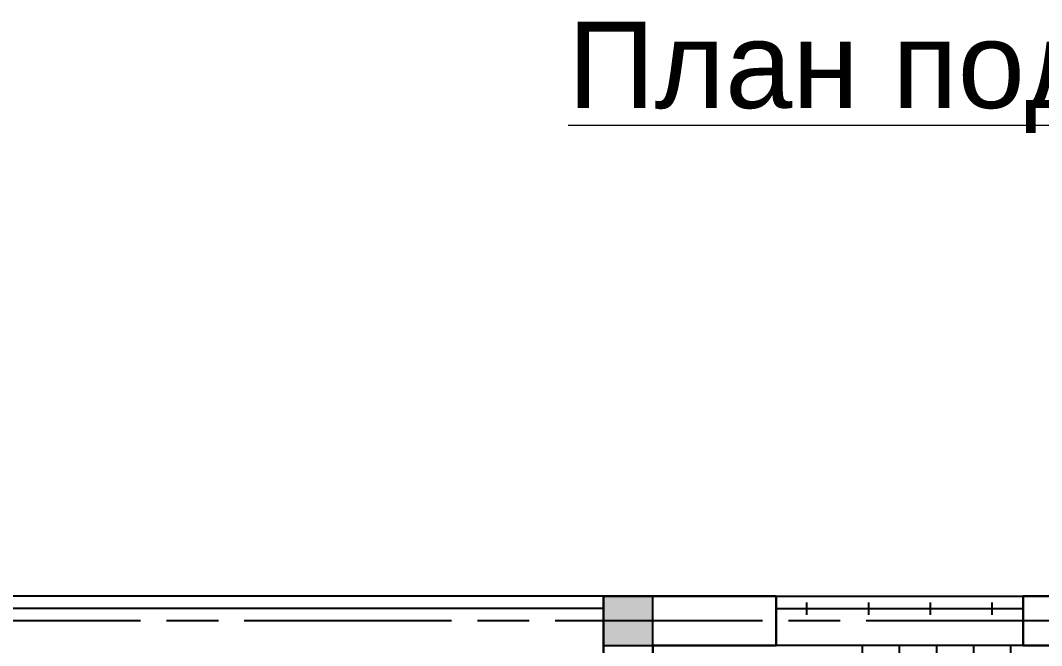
# Model space of a CAD drawing. Header units: inches. Extents: x 2870606 to 3671143, y -733551 to -473558.
# Drawn here: x 3149238 to 3157513, y -585545 to -580477 of the extents above; entities that cross this region are included whole.
import ezdxf

# ---------------------------------------------------------------- set-up
doc = ezdxf.new("R2010")
doc.units = ezdxf.units.IN
doc.header["$MEASUREMENT"] = 0
doc.linetypes.add('ACAD_ISO08W100', pattern=[36, 24, -3, 6, -3])
doc.layers.add('01', color=7, linetype='Continuous')
doc.styles.add('ira', font='arial.ttf', dxfattribs={"height": 3})
doc.linetypes.add('FENCELINE1', pattern='A,0.25,-0.1,[133,ltypeshp.shx,S=0.1,R=0,X=-0.1,Y=0],-0.1,1', length=1.45)

msp = doc.modelspace()

# ---------------------------------------------------------------- hatches: boundary and pattern name
h = msp.add_hatch(color=256)
h.dxf.hatch_style = 1
h.paths.add_polyline_path([(3154363.36, -585545.19), (3154363.36, -585145.19), (3153963.36, -585145.19), (3153963.36, -585545.19)])

# ---------------------------------------------------------------- linework, layer by layer
for p, q in [((3153963.36, -585145.19), (3139363.36, -585145.19)), ((3155363.36, -585145.19), (3157363.36, -585145.19)), ((3155612.2, -585295.19), (3155612.2, -585195.19)), ((3156112.2, -585295.19), (3156112.2, -585195.19)), ((3156612.2, -585295.19), (3156612.2, -585195.19)), ((3157112.2, -585295.19), (3157112.2, -585195.19)), ((3155363.36, -585245.19), (3157363.36, -585245.19)), ((3156063.36, -587241.03), (3156063.36, -585545.19)), ((3156363.36, -587002.97), (3156363.36, -585545.19)), ((3156663.36, -586854.59), (3156663.36, -585545.19)), ((3156963.36, -586771.87), (3156963.36, -585545.19)), ((3157263.36, -586745.19), (3157263.36, -585545.19))]:
    msp.add_line(p, q)
at = {"lineweight": 30}
for p, q in [((3155363.36, -585145.19), (3155363.36, -585545.19)), ((3157363.36, -585145.19), (3157363.36, -585545.19))]:
    msp.add_line(p, q, dxfattribs=at)
at = {"linetype": 'FENCELINE1', "ltscale": 200}
msp.add_line((3153963.36, -585245.19), (3139363.36, -585245.19), dxfattribs=at)
at = {"color": 252, "linetype": 'ACAD_ISO08W100', "ltscale": 70}
msp.add_line((3193052.28, -585345.19), (3127158.59, -585345.19), dxfattribs=at)
msp.add_lwpolyline([(3153963.36, -585145.19), (3153963.36, -585545.19), (3154363.36, -585545.19), (3154363.36, -585145.19)], close=True)
at = {"lineweight": 30}
for points in [[(3153963.36, -587795.15), (3153963.36, -585145.19), (3155363.36, -585145.19)], [(3157363.36, -585145.19), (3158163.36, -585145.19)], [(3154363.36, -587795.15), (3154363.36, -585545.19), (3155363.36, -585545.19)], [(3157363.36, -585545.19), (3158163.36, -585545.19)]]:
    msp.add_lwpolyline(points, dxfattribs=at)
msp.add_lwpolyline([(3165963.36, -585545.19), (3154363.36, -585545.19), (3154363.36, -587795.15)])

# ---------------------------------------------------------------- texts
at = {"layer": '01', "lineweight": 20, "style": 'ira'}
msp.add_text('%%UПлан подвала на отм. -4.050', height=700, dxfattribs=at).set_placement((3153675.81, -581187.52, 7.15))

doc.saveas('drawing.dxf')
